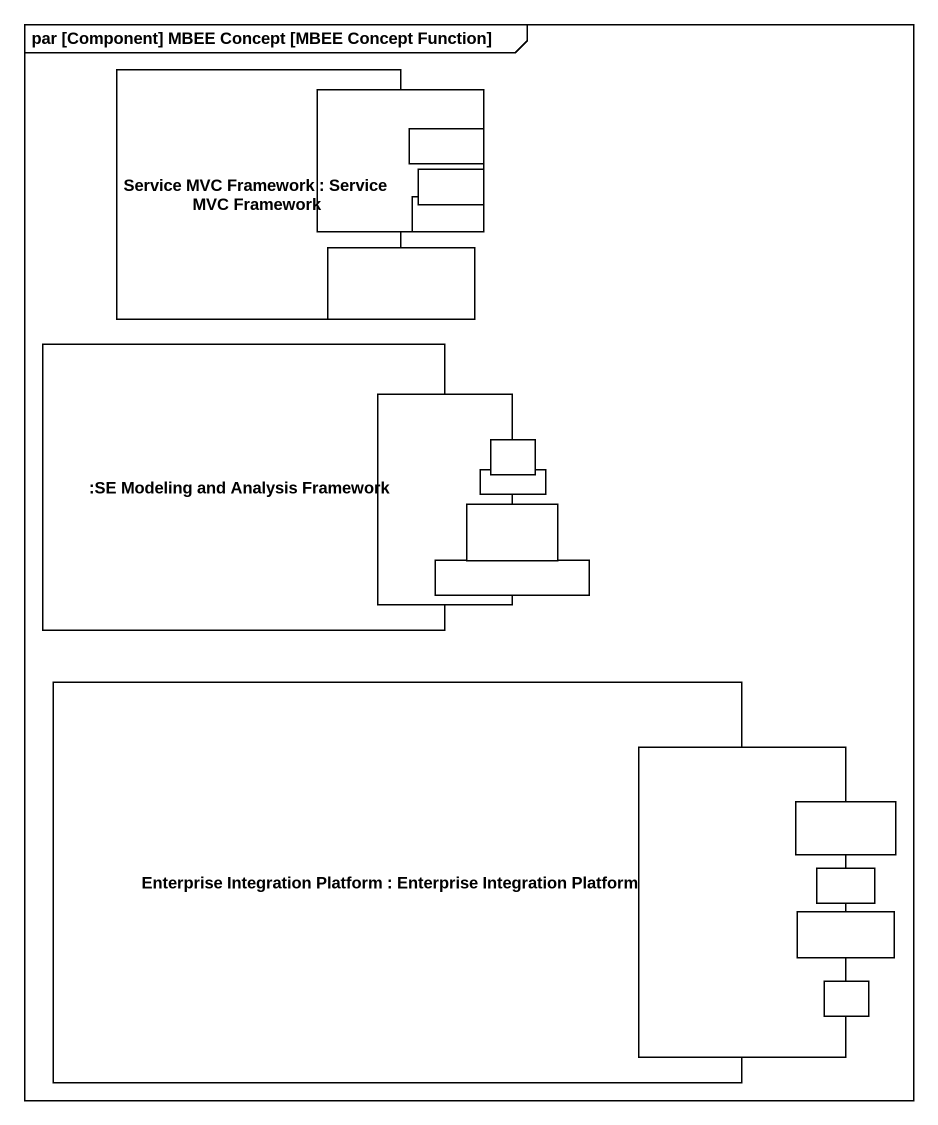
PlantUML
@startuml
mainframe par [Component] MBEE Concept [MBEE Concept Function]
rectangle "Service MVC Framework : Service MVC Framework" as Service_MVC_Framework {
  port " " as port1
  port " " as port5
}
rectangle " " as port2
rectangle " " as port3
rectangle " " as port4
rectangle ":SE Modeling and Analysis Framework" as SE_Modeling_and_Analysis {
  port " " as port6
}
rectangle " " as port7
rectangle " " as port8
rectangle " " as port9
rectangle " " as port10
rectangle "Enterprise Integration Platform : Enterprise Integration Platform" as Enterprise_Integration {
  port " " as port11
}
rectangle " " as port12
rectangle " " as port13
rectangle " " as port14
rectangle " " as port15
@enduml
